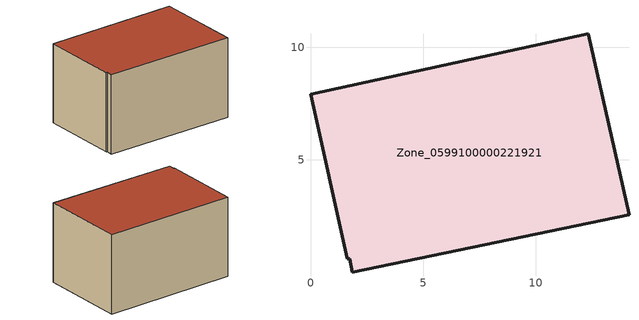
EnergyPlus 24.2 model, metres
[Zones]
Zone_0599100000221921
 floor ground (C_G): 1.86,0.02 1.75,0.62 1.63,0.61 0,7.91 12.34,10.6 14.15,2.57 z0
 wall outside (C_F): 14.15,2.57 12.34,10.6 0,7.91 1.63,0.61 1.75,0.62 1.86,0.02 14.15,2.57 z0:7.58
 roof outside (C_R): 1.75,0.62 1.86,0.02 14.15,2.57 12.34,10.6 0,7.91 1.63,0.61 z7.58
[BUILDING]
Pand.0599100000221921: North Axis=0; Terrain=City; Loads Convergence Tolerance Value=0.04; Temperature Convergence Tolerance Value=0.4; Solar Distribution=FullExterior; Maximum Number of Warmup Days=25; Minimum Number of Warmup Days=1
[Site:Location]
Rotterdam.The.Hague.AP_ZH_NLD Design_Conditions: Latitude=51.96; Longitude=4.45; Time Zone=1; Elevation=-4.5
[SITE:GROUNDTEMPERATURE:BUILDINGSURFACE]
18, 18, 18, 18, 18, 18, 18, 18, 18, 18, 18, 18
[MATERIAL] Thermal Absorptance=0.9; Solar Absorptance=0.7; Visible Absorptance=0.7
Name | Roughness | Thickness | Conductivity | Density | Specific Heat
G.TI.1946-1964 | MediumSmooth | 0.15 | 1 | 540 | 1210
F.TI.1946-1964 | Rough | 0.3 | 0.857143 | 1920 | 840
R.TI.1946-1964 | MediumRough | 0.2 | 0.277778 | 1500 | 1000
[CONSTRUCTION]
C_G: G.TI.1946-1964
C_F: F.TI.1946-1964
C_R: R.TI.1946-1964
[ZONE]
Zone_0599100000221921: Type=1; Multiplier=1; Ceiling Height=Autocalculate; Volume=Autocalculate; Floor Area=autocalculate; Part of Total Floor Area=Yes
[ZONEINFILTRATION:DESIGNFLOWRATE]
Infil_Zone_0599100000221921: Zone or ZoneList or Space or SpaceList=Zone_0599100000221921; Schedule=AlwaysOn; Design Flow Rate Calculation Method=Flow/Area; Flow Rate per Floor Area=0.003; Constant Term Coefficient=1; Temperature Term Coefficient=0; Velocity Term Coefficient=0; Velocity Squared Term Coefficient=0
[HVACTEMPLATE:ZONE:IDEALLOADSAIRSYSTEM]
Zone_0599100000221921: Maximum Heating Supply Air Temperature=50; Minimum Cooling Supply Air Temperature=13; Maximum Heating Supply Air Humidity Ratio=0.0156; Minimum Cooling Supply Air Humidity Ratio=0.0077; Heating Limit=NoLimit; Cooling Limit=NoLimit; Dehumidification Control Type=ConstantSensibleHeatRatio; Cooling Sensible Heat Ratio=0.7; Dehumidification Setpoint=60; Humidification Control Type=None; Humidification Setpoint=30; Outdoor Air Method=None; Outdoor Air Flow Rate per Person=0.00944; Outdoor Air Flow Rate per Zone Floor Area=0; Outdoor Air Flow Rate per Zone=0; Demand Controlled Ventilation Type=None; Outdoor Air Economizer Type=NoEconomizer; Heat Recovery Type=None; Sensible Heat Recovery Effectiveness=0.7; Latent Heat Recovery Effectiveness=0.65
[ZONECONTROL:THERMOSTAT]
ThermostatControl_Zone_0599100000221921: Zone or ZoneList=Zone_0599100000221921; Control Type Schedule=DualSetpointControlType; Control 1=Thermostat_Zone_0599100000221921; Temperature Difference Between Cutout And Setpoint=0
[THERMOSTATSETPOINT:DUALSETPOINT]
Thermostat_Zone_0599100000221921: Heating Setpoint Temperature Schedule=HeatingSetpoint_Zone_0599100000221921; Cooling Setpoint Temperature Schedule=CoolingSetpoint_Zone_0599100000221921
[SCHEDULE:COMPACT]
HeatingSetpoint_Zone_0599100000221921: Through: 12/31, For: AllDays, Until: 24:00, 21
CoolingSetpoint_Zone_0599100000221921: Through: 12/31, For: AllDays, Until: 24:00, 24
DualSetpointControlType: Through: 12/31, For: AllDays, Until: 24:00, 4
AlwaysOn: Through: 12/31, For: AllDays, Until: 24:00, 1
